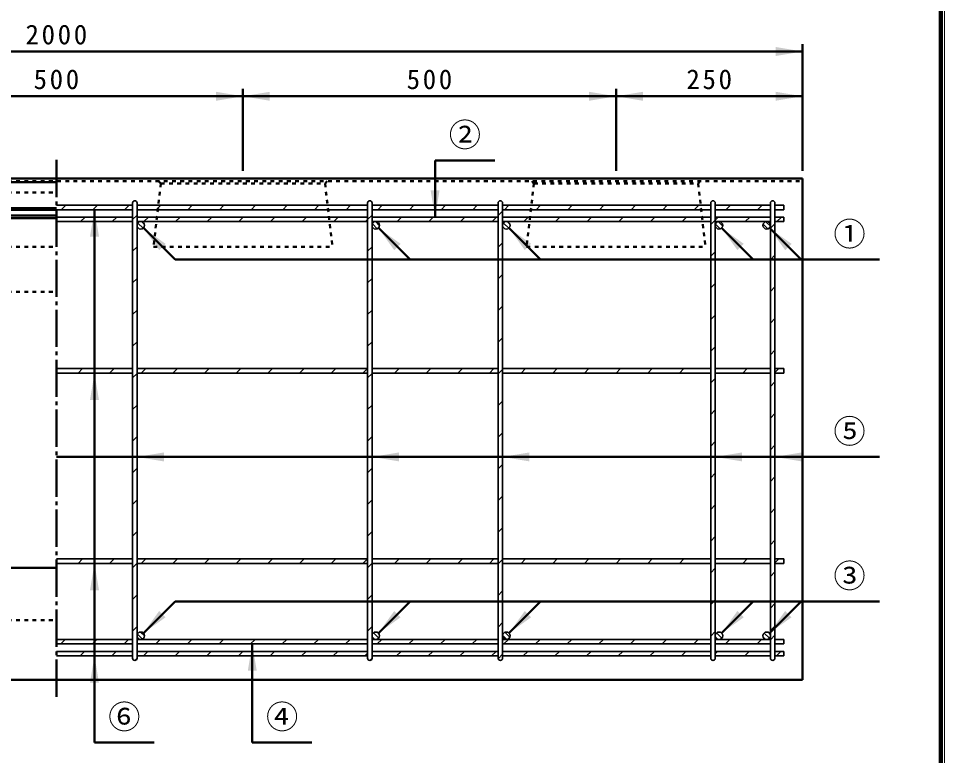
# Model space of a CAD drawing. Units: millimetres, scale not verified. Extents: x 100 to 4105, y 100 to 2870.
# Drawn here: x 2864 to 4105, y 857 to 1845 of the extents above; entities that cross this region are included whole.
import ezdxf
from ezdxf.enums import TextEntityAlignment as Align

# ---------------------------------------------------------------- set-up
doc = ezdxf.new("R2010")
doc.units = ezdxf.units.MM
doc.header["$LTSCALE"] = 5
doc.linetypes.add('USER1', pattern=[2.2, 1, -1.2])
doc.linetypes.add('USER2', pattern=[13.4, 10, -1.2, 1, -1.2])
doc.layers.add('V-nasSTD', color=7, linetype='Continuous', lineweight=35)
doc.styles.add('ＭＳ ゴシック', font='')
doc.styles.get('ＭＳ ゴシック').set_extended_font_data('MS Gothic')

msp = doc.modelspace()

# ---------------------------------------------------------------- hatches: boundary and pattern name
at = {"layer": 'V-nasSTD'}
for points in [[(3878.761, 1794.892), (3914.761, 1800.892), (3878.761, 1806.892)], [(3128.761, 1734.892), (3164.761, 1740.892), (3128.761, 1746.892)], [(3200.761, 1746.892), (3164.761, 1740.892), (3200.761, 1734.892)], [(3628.761, 1734.892), (3664.761, 1740.892), (3628.761, 1746.892)], [(3700.761, 1746.892), (3664.761, 1740.892), (3700.761, 1734.892)], [(3878.761, 1734.892), (3914.761, 1740.892), (3878.761, 1746.892)], [(3428.261, 1614.892), (3422.261, 1578.892), (3416.261, 1614.892)], [(2971.761, 1552.892), (2965.761, 1588.892), (2959.761, 1552.892)], [(3052.51, 1534.658), (3031.297, 1564.356), (3060.995, 1543.143)], [(3367.51, 1534.658), (3346.297, 1564.356), (3375.995, 1543.143)], [(3542.51, 1534.658), (3521.297, 1564.356), (3550.995, 1543.143)], [(3827.51, 1534.658), (3806.297, 1564.356), (3835.995, 1543.143)], [(3891.51, 1534.658), (3870.297, 1564.356), (3899.995, 1543.143)], [(2971.761, 1333.892), (2965.761, 1369.892), (2959.761, 1333.892)], [(3058.761, 1263.559), (3022.761, 1257.559), (3058.761, 1251.559)], [(3373.761, 1263.559), (3337.761, 1257.559), (3373.761, 1251.559)], [(3548.761, 1263.559), (3512.761, 1257.559), (3548.761, 1251.559)], [(3833.761, 1263.559), (3797.761, 1257.559), (3833.761, 1251.559)], [(3913.761, 1263.559), (3877.761, 1257.559), (3913.761, 1251.559)], [(2971.761, 1078.892), (2965.761, 1114.892), (2959.761, 1078.892)], [(3052.51, 1051.126), (3031.297, 1021.427), (3060.995, 1042.641)], [(3367.51, 1051.126), (3346.297, 1021.427), (3375.995, 1042.641)], [(3542.51, 1051.126), (3521.297, 1021.427), (3550.995, 1042.641)], [(3827.51, 1051.126), (3806.297, 1021.427), (3835.995, 1042.641)], [(3891.51, 1051.126), (3870.297, 1021.427), (3899.995, 1042.641)], [(3183.261, 970.892), (3177.261, 1006.892), (3171.261, 970.892)], [(2971.761, 954.892), (2965.761, 990.892), (2959.761, 954.892)]]:
    msp.add_hatch(color=256, dxfattribs=at).paths.add_polyline_path(points)

# ---------------------------------------------------------------- linework, layer by layer
at = {"layer": 'V-nasSTD', "lineweight": 100}
msp.add_line((4100, 105), (4100, 2865), dxfattribs=at)
at = {"layer": 'V-nasSTD', "lineweight": 50}
for p, q in [((1914.761, 1800.892), (3914.761, 1800.892)), ((3914.761, 1640.892), (3914.761, 1810.892)), ((3164.761, 1640.892), (3164.761, 1750.892)), ((3664.761, 1640.892), (3664.761, 1750.892)), ((2664.761, 1740.892), (3164.761, 1740.892)), ((3164.761, 1740.892), (3664.761, 1740.892)), ((3664.761, 1740.892), (3914.761, 1740.892)), ((3422.261, 1654.892), (3422.261, 1578.892)), ((3422.261, 1654.892), (3502.261, 1654.892)), ((1914.761, 1630.892), (3914.761, 1630.892)), ((1914.761, 1625.892), (2914.761, 1625.892)), ((3914.761, 1630.892), (3914.761, 958.892)), ((1914.761, 1590.907), (2914.761, 1590.907)), ((1914.761, 1588.892), (2914.761, 1588.892)), ((2965.761, 874.892), (2965.761, 1588.892)), ((1914.761, 1580.892), (2914.761, 1580.892)), ((1914.761, 1577.534), (2914.761, 1577.534)), ((3073.723, 1521.93), (3031.297, 1564.356)), ((3388.723, 1521.93), (3346.297, 1564.356)), ((3563.723, 1521.93), (3521.297, 1564.356)), ((3848.723, 1521.93), (3806.297, 1564.356)), ((3912.723, 1521.93), (3870.297, 1564.356)), ((4017.761, 1521.93), (3073.723, 1521.93)), ((4017.761, 1257.559), (2914.761, 1257.559)), ((2034.761, 1108.892), (2914.761, 1108.892)), ((3073.723, 1063.854), (3031.297, 1021.427)), ((4017.761, 1063.854), (3073.723, 1063.854)), ((3388.723, 1063.854), (3346.297, 1021.427)), ((3563.723, 1063.854), (3521.297, 1021.427)), ((3848.723, 1063.854), (3806.297, 1021.427)), ((3912.723, 1063.854), (3870.297, 1021.427)), ((3177.261, 874.892), (3177.261, 1006.892)), ((1914.761, 958.892), (3914.761, 958.892)), ((2965.761, 874.892), (3045.761, 874.892)), ((3177.261, 874.892), (3257.261, 874.892))]:
    msp.add_line(p, q, dxfattribs=at)
at = {"layer": 'V-nasSTD', "linetype": 'USER2', "lineweight": 50}
msp.add_line((2914.761, 1655.892), (2914.761, 933.892), dxfattribs=at)
at = {"layer": 'V-nasSTD', "linetype": 'USER1', "lineweight": 50}
for p, q in [((1914.761, 1626.892), (3914.761, 1626.892)), ((3054.761, 1623.892), (3051.761, 1626.892)), ((3274.761, 1623.892), (3277.761, 1626.892)), ((3554.761, 1623.892), (3551.761, 1626.892)), ((3774.761, 1623.892), (3777.761, 1626.892)), ((3054.761, 1623.892), (3044.761, 1538.892)), ((3054.761, 1623.892), (3274.761, 1623.892)), ((3274.761, 1623.892), (3284.761, 1538.892)), ((3554.761, 1623.892), (3544.761, 1538.892)), ((3554.761, 1623.892), (3774.761, 1623.892)), ((3774.761, 1623.892), (3784.761, 1538.892)), ((1914.761, 1611.892), (2914.761, 1611.892)), ((1914.761, 1538.892), (2914.761, 1538.892)), ((3044.761, 1538.892), (3284.761, 1538.892)), ((3544.761, 1538.892), (3784.761, 1538.892)), ((1914.761, 1478.892), (2914.761, 1478.892)), ((1914.761, 1038.892), (2914.761, 1038.892))]:
    msp.add_line(p, q, dxfattribs=at)
at = {"layer": 'V-nasSTD'}
for p, q in [((2914.761, 1594.892), (3016.761, 1594.892)), ((2914.761, 1588.892), (3016.761, 1588.892)), ((2921.194, 1588.892), (2927.194, 1594.892)), ((2963.621, 1588.892), (2969.621, 1594.892)), ((3006.047, 1588.892), (3012.047, 1594.892)), ((3016.761, 1597.892), (3016.761, 987.892)), ((3022.761, 1597.892), (3022.761, 987.892)), ((3022.761, 1594.892), (3331.761, 1594.892)), ((3022.761, 1588.892), (3331.761, 1588.892)), ((3048.473, 1588.892), (3054.473, 1594.892)), ((3090.9, 1588.892), (3096.9, 1594.892)), ((3133.326, 1588.892), (3139.326, 1594.892)), ((3175.753, 1588.892), (3181.753, 1594.892)), ((3218.179, 1588.892), (3224.179, 1594.892)), ((3260.605, 1588.892), (3266.605, 1594.892)), ((3303.032, 1588.892), (3309.032, 1594.892)), ((3331.761, 1597.892), (3331.761, 987.892)), ((3337.761, 1597.892), (3337.761, 987.892)), ((3337.761, 1594.892), (3506.761, 1594.892)), ((3337.761, 1588.892), (3506.761, 1588.892)), ((3345.458, 1588.892), (3351.458, 1594.892)), ((3387.885, 1588.892), (3393.885, 1594.892)), ((3430.311, 1588.892), (3436.311, 1594.892)), ((3472.738, 1588.892), (3478.738, 1594.892)), ((3506.761, 1597.892), (3506.761, 987.892)), ((3512.761, 1597.892), (3512.761, 987.892)), ((3512.761, 1594.892), (3791.761, 1594.892)), ((3512.761, 1588.892), (3791.761, 1588.892)), ((3521.164, 1594.892), (3515.164, 1588.892)), ((3563.59, 1594.892), (3557.59, 1588.892)), ((3600.017, 1588.892), (3606.017, 1594.892)), ((3642.443, 1588.892), (3648.443, 1594.892)), ((3684.87, 1588.892), (3690.87, 1594.892)), ((3727.296, 1588.892), (3733.296, 1594.892)), ((3769.722, 1588.892), (3775.722, 1594.892)), ((3791.761, 1597.892), (3791.761, 987.892)), ((3797.761, 1597.892), (3797.761, 987.892)), ((3797.761, 1594.892), (3871.761, 1594.892)), ((3797.761, 1588.892), (3871.761, 1588.892)), ((3812.149, 1588.892), (3818.149, 1594.892)), ((3854.575, 1588.892), (3860.575, 1594.892)), ((3871.761, 1597.892), (3871.761, 987.892)), ((3877.761, 1597.892), (3877.761, 987.892)), ((3877.761, 1594.892), (3889.761, 1594.892)), ((3877.761, 1588.892), (3889.761, 1588.892)), ((3889.761, 1594.892), (3889.761, 1588.892)), ((2914.761, 1578.892), (3016.761, 1578.892)), ((2947.121, 1572.892), (2953.121, 1578.892)), ((2989.547, 1572.892), (2995.547, 1578.892)), ((3022.761, 1581.695), (3016.761, 1575.695)), ((3022.761, 1578.892), (3331.761, 1578.892)), ((3037.973, 1578.892), (3031.973, 1572.892)), ((3074.4, 1572.892), (3080.4, 1578.892)), ((3116.826, 1572.892), (3122.826, 1578.892)), ((3159.253, 1572.892), (3165.253, 1578.892)), ((3201.679, 1572.892), (3207.679, 1578.892)), ((3244.105, 1572.892), (3250.105, 1578.892)), ((3286.532, 1572.892), (3292.532, 1578.892)), ((3337.761, 1581.695), (3331.761, 1575.695)), ((3337.761, 1578.892), (3506.761, 1578.892)), ((3371.385, 1572.892), (3377.385, 1578.892)), ((3413.811, 1572.892), (3419.811, 1578.892)), ((3456.238, 1572.892), (3462.238, 1578.892)), ((3498.664, 1572.892), (3504.664, 1578.892)), ((3512.761, 1586.989), (3506.761, 1580.989)), ((3512.761, 1578.892), (3791.761, 1578.892)), ((3541.09, 1572.892), (3547.09, 1578.892)), ((3583.517, 1572.892), (3589.517, 1578.892)), ((3625.943, 1572.892), (3631.943, 1578.892)), ((3668.37, 1572.892), (3674.37, 1578.892)), ((3710.796, 1572.892), (3716.796, 1578.892)), ((3753.222, 1572.892), (3759.222, 1578.892)), ((3871.761, 1578.892), (3797.761, 1578.892)), ((3801.649, 1578.892), (3797.761, 1575.004)), ((3838.075, 1572.892), (3844.075, 1578.892)), ((3877.761, 1578.892), (3889.761, 1578.892)), ((3880.502, 1572.892), (3886.502, 1578.892)), ((3889.761, 1578.892), (3889.761, 1572.892)), ((3016.761, 1572.892), (2914.761, 1572.892)), ((3331.761, 1572.892), (3022.761, 1572.892)), ((3023.849, 1571.005), (3030.875, 1563.98)), ((3029.265, 1572.66), (3032.53, 1569.396)), ((3328.958, 1572.892), (3331.761, 1575.695)), ((3506.761, 1572.892), (3337.761, 1572.892)), ((3338.19, 1569.918), (3344.787, 1563.321)), ((3342.308, 1572.871), (3347.741, 1567.439)), ((3791.761, 1572.892), (3512.761, 1572.892)), ((3513.863, 1571.022), (3520.892, 1563.993)), ((3519.31, 1572.646), (3522.515, 1569.441)), ((3797.761, 1575.004), (3791.761, 1569.004)), ((3871.761, 1572.892), (3797.761, 1572.892)), ((3798.08, 1569.648), (3804.517, 1563.21)), ((3801.97, 1572.829), (3807.698, 1567.101)), ((3861.988, 1569.38), (3868.249, 1563.118)), ((3865.668, 1572.771), (3871.64, 1566.798)), ((3877.761, 1570.152), (3871.761, 1564.152)), ((3877.761, 1572.892), (3889.761, 1572.892)), ((3022.761, 1539.268), (3016.761, 1533.268)), ((3337.761, 1539.268), (3331.761, 1533.268)), ((3512.761, 1544.563), (3506.761, 1538.563)), ((3797.761, 1532.578), (3791.761, 1526.578)), ((3877.761, 1527.725), (3871.761, 1521.725)), ((3512.761, 1502.136), (3506.761, 1496.136)), ((3022.761, 1496.842), (3016.761, 1490.842)), ((3337.761, 1496.842), (3331.761, 1490.842)), ((3797.761, 1490.152), (3791.761, 1484.152)), ((3877.761, 1485.299), (3871.761, 1479.299)), ((3022.761, 1454.416), (3016.761, 1448.416)), ((3337.761, 1454.416), (3331.761, 1448.416)), ((3512.761, 1459.71), (3506.761, 1453.71)), ((3797.761, 1447.725), (3791.761, 1441.725)), ((3877.761, 1442.872), (3871.761, 1436.872)), ((3512.761, 1417.284), (3506.761, 1411.284)), ((3022.761, 1411.989), (3016.761, 1405.989)), ((3337.761, 1411.989), (3331.761, 1405.989)), ((3797.761, 1405.299), (3791.761, 1399.299)), ((3877.761, 1400.446), (3871.761, 1394.446)), ((2914.761, 1375.892), (3016.761, 1375.892)), ((2914.761, 1369.892), (3016.761, 1369.892)), ((2943.679, 1369.892), (2949.679, 1375.892)), ((2986.105, 1369.892), (2992.105, 1375.892)), ((3022.761, 1369.563), (3016.761, 1363.563)), ((3022.761, 1375.892), (3331.761, 1375.892)), ((3022.761, 1369.892), (3331.761, 1369.892)), ((3034.532, 1375.892), (3028.532, 1369.892)), ((3070.958, 1369.892), (3076.958, 1375.892)), ((3113.385, 1369.892), (3119.385, 1375.892)), ((3155.811, 1369.892), (3161.811, 1375.892)), ((3198.238, 1369.892), (3204.238, 1375.892)), ((3240.664, 1369.892), (3246.664, 1375.892)), ((3283.09, 1369.892), (3287.873, 1374.675)), ((3289.09, 1375.892), (3287.873, 1374.675)), ((3325.517, 1369.892), (3331.517, 1375.892)), ((3337.761, 1369.563), (3331.761, 1363.563)), ((3337.761, 1375.892), (3506.761, 1375.892)), ((3337.761, 1369.892), (3506.761, 1369.892)), ((3367.943, 1369.892), (3373.943, 1375.892)), ((3410.37, 1369.892), (3416.37, 1375.892)), ((3452.796, 1369.892), (3458.796, 1375.892)), ((3495.222, 1369.892), (3501.222, 1375.892)), ((3512.761, 1374.857), (3506.761, 1368.857)), ((3512.761, 1375.892), (3791.761, 1375.892)), ((3512.761, 1369.892), (3791.761, 1369.892)), ((3543.649, 1375.892), (3537.649, 1369.892)), ((3580.075, 1369.892), (3586.075, 1375.892)), ((3622.502, 1369.892), (3628.502, 1375.892)), ((3664.928, 1369.892), (3670.928, 1375.892)), ((3707.354, 1369.892), (3713.354, 1375.892)), ((3749.781, 1369.892), (3755.781, 1375.892)), ((3797.761, 1375.892), (3871.761, 1375.892)), ((3797.761, 1375.446), (3798.207, 1375.892)), ((3797.761, 1369.892), (3871.761, 1369.892)), ((3834.634, 1369.892), (3840.634, 1375.892)), ((3877.761, 1375.892), (3889.761, 1375.892)), ((3877.761, 1370.593), (3883.06, 1375.892)), ((3877.761, 1369.892), (3889.761, 1369.892)), ((3889.761, 1375.892), (3889.761, 1369.892)), ((3797.761, 1362.872), (3791.761, 1356.872)), ((3871.761, 1352.019), (3877.761, 1358.019)), ((3512.761, 1332.431), (3506.761, 1326.431)), ((3022.761, 1327.136), (3016.761, 1321.136)), ((3337.761, 1327.136), (3331.761, 1321.136)), ((3797.761, 1320.446), (3791.761, 1314.446)), ((3877.761, 1315.593), (3871.761, 1309.593)), ((3022.761, 1284.71), (3016.761, 1278.71)), ((3337.761, 1284.71), (3331.761, 1278.71)), ((3512.761, 1290.004), (3506.761, 1284.004)), ((3797.761, 1278.019), (3791.761, 1272.019)), ((3871.761, 1267.167), (3877.761, 1273.167)), ((3022.761, 1242.284), (3016.761, 1236.284)), ((3337.761, 1242.284), (3331.761, 1236.284)), ((3512.761, 1247.578), (3506.761, 1241.578)), ((3797.761, 1235.593), (3791.761, 1229.593)), ((3877.761, 1230.74), (3871.761, 1224.74)), ((3512.761, 1205.152), (3506.761, 1199.152)), ((3022.761, 1199.857), (3016.761, 1193.857)), ((3337.761, 1199.857), (3331.761, 1193.857)), ((3797.761, 1193.167), (3791.761, 1187.167)), ((3871.761, 1182.314), (3877.761, 1188.314)), ((3022.761, 1157.431), (3016.761, 1151.431)), ((3337.761, 1157.431), (3331.761, 1151.431)), ((3512.761, 1162.725), (3506.761, 1156.725)), ((3797.761, 1150.74), (3791.761, 1144.74)), ((3877.761, 1145.887), (3871.761, 1139.887)), ((2914.761, 1120.892), (3016.761, 1120.892)), ((2943.679, 1114.892), (2949.679, 1120.892)), ((2986.105, 1114.892), (2992.105, 1120.892)), ((3022.761, 1120.892), (3331.761, 1120.892)), ((3034.532, 1120.892), (3028.532, 1114.892)), ((3070.958, 1114.892), (3076.958, 1120.892)), ((3113.385, 1114.892), (3119.385, 1120.892)), ((3155.811, 1114.892), (3161.811, 1120.892)), ((3198.238, 1114.892), (3204.238, 1120.892)), ((3240.664, 1114.892), (3246.664, 1120.892)), ((3283.09, 1114.892), (3287.873, 1119.675)), ((3289.09, 1120.892), (3287.873, 1119.675)), ((3325.517, 1114.892), (3331.517, 1120.892)), ((3337.761, 1120.892), (3506.761, 1120.892)), ((3367.943, 1114.892), (3373.943, 1120.892)), ((3410.37, 1114.892), (3416.37, 1120.892)), ((3452.796, 1114.892), (3458.796, 1120.892)), ((3495.222, 1114.892), (3501.222, 1120.892)), ((3512.761, 1120.299), (3506.761, 1114.299)), ((3512.761, 1120.892), (3791.761, 1120.892)), ((3543.649, 1120.892), (3537.649, 1114.892)), ((3580.075, 1114.892), (3586.075, 1120.892)), ((3622.502, 1114.892), (3628.502, 1120.892)), ((3664.928, 1114.892), (3670.928, 1120.892)), ((3707.354, 1114.892), (3713.354, 1120.892)), ((3749.781, 1114.892), (3755.781, 1120.892)), ((3797.761, 1120.892), (3871.761, 1120.892)), ((3797.761, 1120.446), (3798.207, 1120.892)), ((3834.634, 1114.892), (3840.634, 1120.892)), ((3877.761, 1120.892), (3889.761, 1120.892)), ((3877.761, 1115.593), (3883.06, 1120.892)), ((3889.761, 1120.892), (3889.761, 1114.892)), ((2914.761, 1114.892), (3016.761, 1114.892)), ((3022.761, 1115.004), (3016.761, 1109.004)), ((3022.761, 1114.892), (3331.761, 1114.892)), ((3337.761, 1115.004), (3331.761, 1109.004)), ((3337.761, 1114.892), (3506.761, 1114.892)), ((3512.761, 1114.892), (3791.761, 1114.892)), ((3797.761, 1108.314), (3791.761, 1102.314)), ((3797.761, 1114.892), (3871.761, 1114.892)), ((3877.761, 1114.892), (3889.761, 1114.892)), ((3871.761, 1097.461), (3877.761, 1103.461)), ((3022.761, 1072.578), (3016.761, 1066.578)), ((3337.761, 1072.578), (3331.761, 1066.578)), ((3512.761, 1077.872), (3506.761, 1071.872)), ((3797.761, 1065.887), (3791.761, 1059.887)), ((3877.761, 1061.035), (3871.761, 1055.035)), ((3022.761, 1030.152), (3016.761, 1024.152)), ((3337.761, 1030.152), (3331.761, 1024.152)), ((3512.761, 1035.446), (3506.761, 1029.446)), ((3871.761, 1024.74), (3877.761, 1030.74)), ((3023.293, 1020.135), (3030.005, 1013.423)), ((3027.609, 1022.89), (3032.759, 1017.74)), ((3339.746, 1021.88), (3346.75, 1014.876)), ((3512.802, 1018.53), (3518.399, 1012.933)), ((3515.879, 1022.524), (3522.393, 1016.009)), ((3797.761, 1023.461), (3791.761, 1017.461)), ((3799.534, 1021.711), (3806.58, 1014.665)), ((3863.344, 1021.541), (3870.411, 1014.474)), ((3871.761, 1012.608), (3877.761, 1018.608)), ((2914.761, 1012.892), (3016.761, 1012.892)), ((3016.761, 1006.892), (2914.761, 1006.892)), ((2920.532, 1006.892), (2926.532, 1012.892)), ((2962.958, 1006.892), (2968.958, 1012.892)), ((3005.385, 1006.892), (3011.385, 1012.892)), ((3022.761, 1012.892), (3331.761, 1012.892)), ((3331.761, 1006.892), (3022.761, 1006.892)), ((3047.811, 1006.892), (3053.811, 1012.892)), ((3090.238, 1006.892), (3096.238, 1012.892)), ((3132.664, 1006.892), (3138.664, 1012.892)), ((3175.09, 1006.892), (3181.09, 1012.892)), ((3217.517, 1006.892), (3223.517, 1012.892)), ((3259.943, 1006.892), (3265.943, 1012.892)), ((3302.37, 1006.892), (3308.37, 1012.892)), ((3337.761, 1012.892), (3506.761, 1012.892)), ((3506.761, 1006.892), (3337.761, 1006.892)), ((3337.922, 1016.632), (3341.502, 1013.053)), ((3344.796, 1006.892), (3350.796, 1012.892)), ((3387.222, 1006.892), (3393.222, 1012.892)), ((3429.649, 1006.892), (3435.649, 1012.892)), ((3472.075, 1006.892), (3478.075, 1012.892)), ((3512.761, 1012.892), (3791.761, 1012.892)), ((3791.761, 1006.892), (3512.761, 1006.892)), ((3514.502, 1006.892), (3520.502, 1012.892)), ((3556.928, 1006.892), (3562.928, 1012.892)), ((3599.354, 1006.892), (3605.354, 1012.892)), ((3641.781, 1006.892), (3647.781, 1012.892)), ((3684.207, 1006.892), (3690.207, 1012.892)), ((3726.634, 1006.892), (3732.634, 1012.892)), ((3769.06, 1006.892), (3775.06, 1012.892)), ((3871.761, 1012.892), (3797.761, 1012.892)), ((3871.761, 1006.892), (3797.761, 1006.892)), ((3798.105, 1016.069), (3800.938, 1013.236)), ((3811.486, 1006.892), (3817.486, 1012.892)), ((3853.913, 1006.892), (3859.913, 1012.892)), ((3862.444, 1015.37), (3864.24, 1013.574)), ((3877.761, 1012.892), (3889.761, 1012.892)), ((3877.761, 1006.892), (3889.761, 1006.892)), ((3889.761, 1012.892), (3889.761, 1006.892)), ((2914.761, 996.892), (3016.761, 996.892)), ((2946.458, 990.892), (2952.458, 996.892)), ((2988.885, 990.892), (2994.885, 996.892)), ((3022.761, 996.892), (3331.761, 996.892)), ((3037.311, 996.892), (3031.311, 990.892)), ((3073.738, 990.892), (3079.738, 996.892)), ((3116.164, 990.892), (3122.164, 996.892)), ((3158.59, 990.892), (3164.59, 996.892)), ((3201.017, 990.892), (3207.017, 996.892)), ((3243.443, 990.892), (3249.443, 996.892)), ((3285.87, 990.892), (3291.87, 996.892)), ((3328.296, 990.892), (3331.761, 994.357)), ((3337.761, 996.892), (3506.761, 996.892)), ((3376.722, 996.892), (3370.722, 990.892)), ((3419.149, 996.892), (3413.149, 990.892)), ((3455.575, 990.892), (3461.575, 996.892)), ((3498.002, 990.892), (3504.002, 996.892)), ((3512.761, 993.019), (3506.761, 987.019)), ((3512.761, 996.892), (3791.761, 996.892)), ((3540.428, 990.892), (3546.428, 996.892)), ((3582.854, 990.892), (3588.854, 996.892)), ((3625.281, 990.892), (3631.281, 996.892)), ((3667.707, 990.892), (3673.707, 996.892)), ((3710.134, 990.892), (3716.134, 996.892)), ((3752.56, 990.892), (3758.56, 996.892)), ((3797.761, 996.892), (3871.761, 996.892)), ((3797.761, 993.667), (3800.986, 996.892)), ((3837.413, 990.892), (3843.413, 996.892)), ((3877.761, 996.892), (3889.761, 996.892)), ((3879.839, 990.892), (3885.839, 996.892)), ((3889.761, 996.892), (3889.761, 990.892)), ((2914.761, 990.892), (3016.761, 990.892)), ((3022.761, 987.725), (3019.933, 984.897)), ((3022.761, 990.892), (3331.761, 990.892)), ((3337.761, 987.725), (3334.933, 984.897)), ((3337.761, 990.892), (3506.761, 990.892)), ((3512.761, 990.892), (3791.761, 990.892)), ((3797.761, 990.892), (3871.761, 990.892)), ((3877.761, 990.892), (3889.761, 990.892))]:
    msp.add_line(p, q, dxfattribs=at)
at = {"layer": 'V-nasSTD', "lineweight": 13}
msp.add_lwpolyline([(100, 100), (100, 2870), (4105, 2870), (4105, 100)], close=True, dxfattribs=at)
at = {"layer": 'V-nasSTD'}
for centre in [(3027.761, 1567.892), (3342.761, 1567.892), (3517.761, 1567.892), (3802.761, 1567.892), (3866.761, 1567.892), (3027.761, 1017.892), (3342.761, 1017.892), (3517.761, 1017.892), (3802.761, 1017.892), (3866.761, 1017.892)]:
    msp.add_circle(centre, 5, dxfattribs=at)
for centre, start, end in [((3019.761, 1597.892), 0, 180), ((3334.761, 1597.892), 0, 180), ((3509.761, 1597.892), 0, 180), ((3794.761, 1597.892), 0, 180), ((3874.761, 1597.892), 0, 180), ((3019.761, 987.892), 180, 0), ((3334.761, 987.892), 180, 0), ((3509.761, 987.892), 180, 0), ((3794.761, 987.892), 180, 0), ((3874.761, 987.892), 180, 0)]:
    msp.add_arc(centre, 3, start, end, dxfattribs=at)

# ---------------------------------------------------------------- texts
at = {"layer": 'V-nasSTD', "style": 'ＭＳ ゴシック'}
for s, p in [('②', (3440.661, 1705.092)), ('①', (3956.161, 1572.13)), ('⑤', (3956.161, 1307.759)), ('③', (3956.161, 1114.054)), ('⑥', (2984.161, 925.092)), ('④', (3195.661, 925.092))]:
    msp.add_text(s, height=31.67, dxfattribs=at).set_placement(p, align=Align.TOP_LEFT)
at = {"layer": 'V-nasSTD', "char_height": 26.39, "attachment_point": 1, "style": 'ＭＳ ゴシック'}
for s, insert in [('\\T1.2;2000', (2873.361, 1836.892)), ('\\T1.2;500', (2884.161, 1776.892)), ('\\T1.2;500', (3384.161, 1776.892)), ('\\T1.2;250', (3759.161, 1776.892))]:
    msp.add_mtext(s, dxfattribs=dict(at, insert=insert))

doc.saveas('drawing.dxf')
